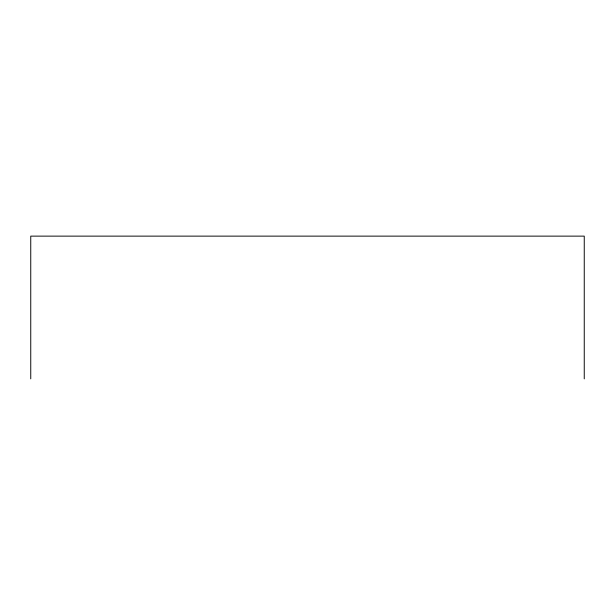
<?xml version="1.0" encoding="UTF-8"?>
<svg xmlns="http://www.w3.org/2000/svg" width="615" height="615" viewBox="0 0 615 615"><rect width="100%" height="100%" fill="white"/><g stroke="black" fill="none" stroke-linecap="round" stroke-linejoin="round"><path stroke-width="0.92" d="M584.25 378.871L584.25 236.129L30.75 236.129L30.75 378.871"/></g></svg>
